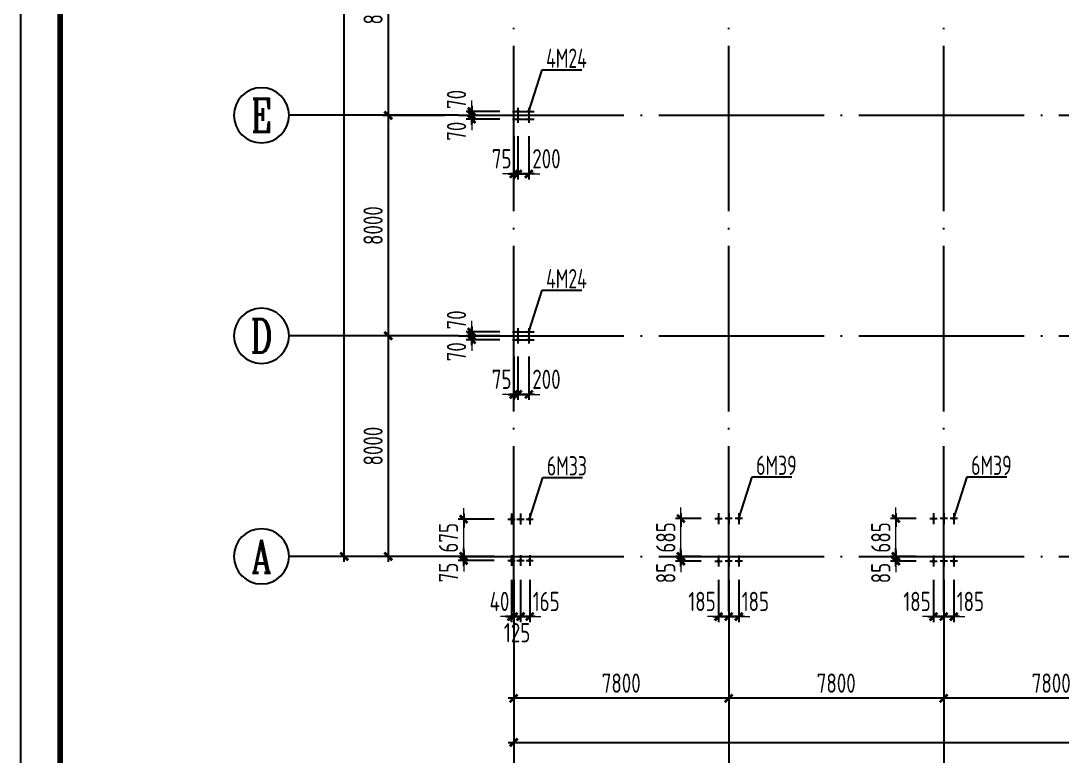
# Model space of a CAD drawing. Extents: x -2746917 to -971774, y -3334247 to -3250358.
# Drawn here: x -2100607 to -2081718, y -3309164 to -3295824 of the extents above; entities that cross this region are included whole.
import ezdxf
from ezdxf.enums import TextEntityAlignment as Align

# ---------------------------------------------------------------- set-up
doc = ezdxf.new("R2010")
doc.units = 0
doc.header["$LTSCALE"] = 1000
doc.header["$MEASUREMENT"] = 0
doc.header["$PDMODE"] = 35
doc.linetypes.add('DOTE', pattern=[2.42, 2, -0.2, 0.02, -0.2])
doc.layers.get('0').update_dxf_attribs({"linetype": 'CONTINUOUS'})
doc.layers.get('Defpoints').update_dxf_attribs({"linetype": 'CONTINUOUS'})
for name, color, linetype in [('AXIS', 253, 'DOTE'), ('COLU', 7, 'CONTINUOUS'), ('DIM', 3, 'CONTINUOUS'), ('NUM', 7, 'CONTINUOUS'), ('PUB_TITLE', 4, 'CONTINUOUS'), ('TEXT', 7, 'CONTINUOUS'), ('THIN', 7, 'CONTINUOUS')]:
    doc.layers.add(name, color=color, linetype=linetype)
doc.layers.add('yichutu', color=7, linetype='CONTINUOUS', true_color=0xffffff, plot=False)
doc.styles.add('TSSD_Axis', font='Complex.shx', dxfattribs={"width": 0.7, "bigfont": 'hztxt.shx'})
doc.styles.add('TSSD_Dimension', font='tssdeng.shx', dxfattribs={"width": 0.75, "bigfont": 'Hztxt.shx'})
doc.styles.add('TSSD_Rein', font='Tssdeng.shx', dxfattribs={"width": 0.75, "bigfont": 'hztxt.shx'})
doc.dimstyles.new('TSSD_100_100', dxfattribs={"dimtxt": 350, "dimasz": 100, "dimexe": 100, "dimexo": 250, "dimgap": 100, "dimtad": 1, "dimdec": 0, "dimzin": 0, "dimdsep": 46, "dimtxsty": 'TSSD_Dimension', "dimblk": '_tsdbk', "dimcen": 0, "dimdle": 100, "dimclrt": 7, "dimadec": 0, "dimazin": 0, "dimtfac": 1, "dimtdec": 0, "dimtix": 1, "dimtmove": 2, "dimatfit": 3, "dimldrblk": '_tsdbk', "dimfxl": 250, "dimtolj": 1, "dimtzin": 0, "dimlwd": 5, "dimarcsym": 0})
doc.dimstyles.new('TSSD_200_100', dxfattribs={"dimtxt": 350, "dimasz": 100, "dimexe": 100, "dimexo": 250, "dimgap": 100, "dimtad": 1, "dimdec": 0, "dimlfac": 2, "dimzin": 0, "dimdsep": 46, "dimtxsty": 'TSSD_Dimension', "dimblk": 'ARCHTICK', "dimcen": 0, "dimdle": 100, "dimclrt": 7, "dimadec": 0, "dimazin": 0, "dimtfac": 1, "dimtdec": 0, "dimtix": 1, "dimtmove": 2, "dimatfit": 3, "dimfxl": 1, "dimtolj": 1, "dimtzin": 0, "dimarcsym": 0})

# ---------------------------------------------------------------- blocks, each defined once
blk = doc.blocks.new('_ArchTick')
at = {"color": 0, "const_width": 0.5}
blk.add_lwpolyline([(-0.71, -0.71), (0.71, 0.71)], dxfattribs=at)
blk = doc.blocks.new('*D1300')
at = {"layer": 'Defpoints', "color": 0, "ltscale": 1.5}
for p in [(-2083867, -3306539), (-2079967, -3306539), (-2083867, -3308114)]:
    blk.add_point(p, dxfattribs=at)
at = {"layer": 'DIM', "color": 0, "lineweight": -2, "ltscale": 1.5}
for p, q in [((-2083867, -3306789), (-2083867, -3308214)), ((-2079967, -3306789), (-2079967, -3308214)), ((-2079867, -3308114), (-2083967, -3308114))]:
    blk.add_line(p, q, dxfattribs=at)
at = {"layer": 'DIM', "color": 0, "lineweight": -2, "ltscale": 1.5, "xscale": 100, "yscale": 100, "zscale": 100, "rotation": 180}
blk.add_blockref('_ArchTick', (-2083867, -3308114), dxfattribs=at)
at = {"layer": 'DIM', "color": 0, "lineweight": -2, "ltscale": 1.5, "xscale": 100, "yscale": 100, "zscale": 100}
blk.add_blockref('_ArchTick', (-2079967, -3308114), dxfattribs=at)
at = {"layer": 'DIM', "color": 7, "ltscale": 1.5, "insert": (-2081917, -3307839), "char_height": 350, "attachment_point": 5, "style": 'TSSD_Dimension'}
blk.add_mtext('\\A1;7800', dxfattribs=at)
blk = doc.blocks.new('*D1301')
at = {"layer": 'Defpoints', "color": 0, "ltscale": 1.5}
for p in [(-2087767, -3306539), (-2083867, -3306539), (-2087767, -3308114)]:
    blk.add_point(p, dxfattribs=at)
at = {"layer": 'DIM', "color": 0, "lineweight": -2, "ltscale": 1.5}
for p, q in [((-2087767, -3306789), (-2087767, -3308214)), ((-2083867, -3306789), (-2083867, -3308214)), ((-2083767, -3308114), (-2087867, -3308114))]:
    blk.add_line(p, q, dxfattribs=at)
at = {"layer": 'DIM', "color": 0, "lineweight": -2, "ltscale": 1.5, "xscale": 100, "yscale": 100, "zscale": 100, "rotation": 180}
blk.add_blockref('_ArchTick', (-2087767, -3308114), dxfattribs=at)
at = {"layer": 'DIM', "color": 0, "lineweight": -2, "ltscale": 1.5, "xscale": 100, "yscale": 100, "zscale": 100}
blk.add_blockref('_ArchTick', (-2083867, -3308114), dxfattribs=at)
at = {"layer": 'DIM', "color": 7, "ltscale": 1.5, "insert": (-2085817, -3307839), "char_height": 350, "attachment_point": 5, "style": 'TSSD_Dimension'}
blk.add_mtext('\\A1;7800', dxfattribs=at)
blk = doc.blocks.new('*D1302')
at = {"layer": 'Defpoints', "color": 0, "ltscale": 1.5}
for p in [(-2091667, -3306539), (-2087767, -3306539), (-2091667, -3308114)]:
    blk.add_point(p, dxfattribs=at)
at = {"layer": 'DIM', "color": 0, "lineweight": -2, "ltscale": 1.5}
for p, q in [((-2091667, -3306789), (-2091667, -3308214)), ((-2087767, -3306789), (-2087767, -3308214)), ((-2087667, -3308114), (-2091767, -3308114))]:
    blk.add_line(p, q, dxfattribs=at)
at = {"layer": 'DIM', "color": 0, "lineweight": -2, "ltscale": 1.5, "xscale": 100, "yscale": 100, "zscale": 100, "rotation": 180}
blk.add_blockref('_ArchTick', (-2091667, -3308114), dxfattribs=at)
at = {"layer": 'DIM', "color": 0, "lineweight": -2, "ltscale": 1.5, "xscale": 100, "yscale": 100, "zscale": 100}
blk.add_blockref('_ArchTick', (-2087767, -3308114), dxfattribs=at)
at = {"layer": 'DIM', "color": 7, "ltscale": 1.5, "insert": (-2089717, -3307839), "char_height": 350, "attachment_point": 5, "style": 'TSSD_Dimension'}
blk.add_mtext('\\A1;7800', dxfattribs=at)
blk = doc.blocks.new('*D1303')
at = {"layer": 'Defpoints', "color": 0, "ltscale": 1.5}
for p in [(-2091667, -3306539), (-2048767, -3306539), (-2048767, -3308914)]:
    blk.add_point(p, dxfattribs=at)
at = {"layer": 'DIM', "color": 0, "lineweight": -2, "ltscale": 1.5}
for p, q in [((-2091667, -3306789), (-2091667, -3309014)), ((-2048767, -3306789), (-2048767, -3309014)), ((-2091767, -3308914), (-2048667, -3308914))]:
    blk.add_line(p, q, dxfattribs=at)
at = {"layer": 'DIM', "color": 0, "lineweight": -2, "ltscale": 1.5, "xscale": 100, "yscale": 100, "zscale": 100, "rotation": 180}
blk.add_blockref('_ArchTick', (-2091667, -3308914), dxfattribs=at)
at = {"layer": 'DIM', "color": 0, "lineweight": -2, "ltscale": 1.5, "xscale": 100, "yscale": 100, "zscale": 100}
blk.add_blockref('_ArchTick', (-2048767, -3308914), dxfattribs=at)
at = {"layer": 'DIM', "color": 7, "ltscale": 1.5, "insert": (-2070217, -3308639), "char_height": 350, "attachment_point": 5, "style": 'TSSD_Dimension'}
blk.add_mtext('\\A1;85800', dxfattribs=at)
blk = doc.blocks.new('*D1319')
at = {"layer": 'Defpoints', "color": 0, "ltscale": 1.5}
for p in [(-2092667, -3293539), (-2093942, -3297539), (-2092667, -3297539)]:
    blk.add_point(p, dxfattribs=at)
at = {"layer": 'DIM', "color": 0, "lineweight": -2, "ltscale": 1.5}
for p, q in [((-2093942, -3293439), (-2093942, -3297639)), ((-2092917, -3293539), (-2094042, -3293539)), ((-2092917, -3297539), (-2094042, -3297539))]:
    blk.add_line(p, q, dxfattribs=at)
at = {"layer": 'DIM', "color": 0, "lineweight": -2, "ltscale": 1.5, "xscale": 100, "yscale": 100, "zscale": 100}
for p, rotation in [((-2093942, -3293539), 90), ((-2093942, -3297539), 270)]:
    blk.add_blockref('_ArchTick', p, dxfattribs=dict(at, rotation=rotation))
at = {"layer": 'DIM', "color": 7, "ltscale": 1.5, "insert": (-2094217, -3295539), "char_height": 350, "attachment_point": 5, "rotation": 90, "style": 'TSSD_Dimension'}
blk.add_mtext('\\A1;8000', dxfattribs=at)
blk = doc.blocks.new('*D1320')
at = {"layer": 'Defpoints', "color": 0, "ltscale": 1.5}
for p in [(-2092667, -3297539), (-2093942, -3301539), (-2092667, -3301539)]:
    blk.add_point(p, dxfattribs=at)
at = {"layer": 'DIM', "color": 0, "lineweight": -2, "ltscale": 1.5}
for p, q in [((-2092917, -3297539), (-2094042, -3297539)), ((-2093942, -3297439), (-2093942, -3301639)), ((-2092917, -3301539), (-2094042, -3301539))]:
    blk.add_line(p, q, dxfattribs=at)
at = {"layer": 'DIM', "color": 0, "lineweight": -2, "ltscale": 1.5, "xscale": 100, "yscale": 100, "zscale": 100}
for p, rotation in [((-2093942, -3297539), 90), ((-2093942, -3301539), 270)]:
    blk.add_blockref('_ArchTick', p, dxfattribs=dict(at, rotation=rotation))
at = {"layer": 'DIM', "color": 7, "ltscale": 1.5, "insert": (-2094217, -3299539), "char_height": 350, "attachment_point": 5, "rotation": 90, "style": 'TSSD_Dimension'}
blk.add_mtext('\\A1;8000', dxfattribs=at)
blk = doc.blocks.new('*D1321')
at = {"layer": 'Defpoints', "color": 0, "ltscale": 1.5}
for p in [(-2092667, -3301539), (-2093942, -3305539), (-2092667, -3305539)]:
    blk.add_point(p, dxfattribs=at)
at = {"layer": 'DIM', "color": 0, "lineweight": -2, "ltscale": 1.5}
for p, q in [((-2092917, -3301539), (-2094042, -3301539)), ((-2093942, -3301439), (-2093942, -3305639)), ((-2092917, -3305539), (-2094042, -3305539))]:
    blk.add_line(p, q, dxfattribs=at)
at = {"layer": 'DIM', "color": 0, "lineweight": -2, "ltscale": 1.5, "xscale": 100, "yscale": 100, "zscale": 100}
for p, rotation in [((-2093942, -3301539), 90), ((-2093942, -3305539), 270)]:
    blk.add_blockref('_ArchTick', p, dxfattribs=dict(at, rotation=rotation))
at = {"layer": 'DIM', "color": 7, "ltscale": 1.5, "insert": (-2094217, -3303539), "char_height": 350, "attachment_point": 5, "rotation": 90, "style": 'TSSD_Dimension'}
blk.add_mtext('\\A1;8000', dxfattribs=at)
blk = doc.blocks.new('*D1322')
at = {"layer": 'Defpoints', "color": 0, "ltscale": 1.5}
for p in [(-2094742, -3281539), (-2092667, -3281539), (-2092667, -3305539)]:
    blk.add_point(p, dxfattribs=at)
at = {"layer": 'DIM', "color": 0, "lineweight": -2, "ltscale": 1.5}
for p, q in [((-2092917, -3281539), (-2094842, -3281539)), ((-2094742, -3305639), (-2094742, -3281439)), ((-2092917, -3305539), (-2094842, -3305539))]:
    blk.add_line(p, q, dxfattribs=at)
at = {"layer": 'DIM', "color": 0, "lineweight": -2, "ltscale": 1.5, "xscale": 100, "yscale": 100, "zscale": 100}
for p, rotation in [((-2094742, -3281539), 90), ((-2094742, -3305539), 270)]:
    blk.add_blockref('_ArchTick', p, dxfattribs=dict(at, rotation=rotation))
at = {"layer": 'DIM', "color": 7, "ltscale": 1.5, "insert": (-2095017, -3293539), "char_height": 350, "attachment_point": 5, "rotation": 90, "style": 'TSSD_Dimension'}
blk.add_mtext('\\A1;48000', dxfattribs=at)
blk = doc.blocks.new('A$C21E01B0F')
at = {"layer": 'THIN'}
for p, q in [((18, 241), (18, -299)), ((-162, -29), (198, -29))]:
    blk.add_line(p, q, dxfattribs=at)
blk.add_solid([(18, 151), (108, -29), (-72, -29), (18, -209)], dxfattribs=at)
blk = doc.blocks.new('_tsdbk')
blk.add_line((-1, 0), (1.5, 0))
at = {"const_width": 0.5}
blk.add_lwpolyline([(-0.7, -0.7), (0.7, 0.7)], dxfattribs=at)
blk = doc.blocks.new('*D1422')
at = {"layer": 'Defpoints', "color": 0, "ltscale": 1.5}
for p in [(-2091707, -3305713), (-2091667, -3305713), (-2091667, -3306632)]:
    blk.add_point(p, dxfattribs=at)
at = {"layer": 'DIM', "color": 0, "lineweight": -2, "ltscale": 1.5}
for p, q in [((-2091707, -3305963), (-2091707, -3306732)), ((-2091667, -3305963), (-2091667, -3306732))]:
    blk.add_line(p, q, dxfattribs=at)
at = {"layer": 'DIM', "color": 0, "lineweight": 5, "ltscale": 1.5}
for p, q in [((-2091807, -3306632), (-2091907, -3306632)), ((-2091707, -3306632), (-2091667, -3306632)), ((-2091567, -3306632), (-2091467, -3306632))]:
    blk.add_line(p, q, dxfattribs=at)
at = {"layer": 'DIM', "color": 0, "lineweight": 5, "ltscale": 1.5, "xscale": 100, "yscale": 100, "zscale": 100, "rotation": 180}
blk.add_blockref('_tsdbk', (-2091667, -3306632), dxfattribs=at)
at = {"layer": 'DIM', "color": 0, "lineweight": 5, "ltscale": 1.5, "xscale": 100, "yscale": 100, "zscale": 100}
blk.add_blockref('_tsdbk', (-2091707, -3306632), dxfattribs=at)
at = {"layer": 'DIM', "color": 7, "ltscale": 1.5, "insert": (-2091925, -3306357), "char_height": 350, "attachment_point": 5, "style": 'TSSD_Dimension'}
blk.add_mtext('\\A1;40', dxfattribs=at)
blk = doc.blocks.new('*D1423')
at = {"layer": 'Defpoints', "color": 0, "ltscale": 1.5}
for p in [(-2091667, -3305713), (-2091542, -3305713), (-2091542, -3306632)]:
    blk.add_point(p, dxfattribs=at)
at = {"layer": 'DIM', "color": 0, "lineweight": -2, "ltscale": 1.5}
for p, q in [((-2091667, -3305963), (-2091667, -3306732)), ((-2091542, -3305963), (-2091542, -3306732))]:
    blk.add_line(p, q, dxfattribs=at)
at = {"layer": 'DIM', "color": 0, "lineweight": 5, "ltscale": 1.5}
for p, q in [((-2091767, -3306632), (-2091867, -3306632)), ((-2091667, -3306632), (-2091542, -3306632)), ((-2091442, -3306632), (-2091342, -3306632))]:
    blk.add_line(p, q, dxfattribs=at)
at = {"layer": 'DIM', "color": 0, "lineweight": 5, "ltscale": 1.5, "xscale": 100, "yscale": 100, "zscale": 100}
blk.add_blockref('_tsdbk', (-2091667, -3306632), dxfattribs=at)
at = {"layer": 'DIM', "color": 0, "lineweight": 5, "ltscale": 1.5, "xscale": 100, "yscale": 100, "zscale": 100, "rotation": 180}
blk.add_blockref('_tsdbk', (-2091542, -3306632), dxfattribs=at)
at = {"layer": 'DIM', "color": 7, "ltscale": 1.5, "insert": (-2091605, -3306924), "char_height": 350, "attachment_point": 5, "style": 'TSSD_Dimension'}
blk.add_mtext('\\A1;125', dxfattribs=at)
blk = doc.blocks.new('*D1424')
at = {"layer": 'Defpoints', "color": 0, "ltscale": 1.5}
for p in [(-2091542, -3305713), (-2091377, -3305713), (-2091377, -3306632)]:
    blk.add_point(p, dxfattribs=at)
at = {"layer": 'DIM', "color": 0, "lineweight": -2, "ltscale": 1.5}
for p, q in [((-2091542, -3305963), (-2091542, -3306732)), ((-2091377, -3305963), (-2091377, -3306732))]:
    blk.add_line(p, q, dxfattribs=at)
at = {"layer": 'DIM', "color": 0, "lineweight": 5, "ltscale": 1.5}
for p, q in [((-2091642, -3306632), (-2091742, -3306632)), ((-2091542, -3306632), (-2091377, -3306632)), ((-2091277, -3306632), (-2091177, -3306632))]:
    blk.add_line(p, q, dxfattribs=at)
at = {"layer": 'DIM', "color": 0, "lineweight": 5, "ltscale": 1.5, "xscale": 100, "yscale": 100, "zscale": 100}
blk.add_blockref('_tsdbk', (-2091542, -3306632), dxfattribs=at)
at = {"layer": 'DIM', "color": 0, "lineweight": 5, "ltscale": 1.5, "xscale": 100, "yscale": 100, "zscale": 100, "rotation": 180}
blk.add_blockref('_tsdbk', (-2091377, -3306632), dxfattribs=at)
at = {"layer": 'DIM', "color": 7, "ltscale": 1.5, "insert": (-2091078, -3306357), "char_height": 350, "attachment_point": 5, "style": 'TSSD_Dimension'}
blk.add_mtext('\\A1;165', dxfattribs=at)
blk = doc.blocks.new('*D1425')
at = {"layer": 'Defpoints', "color": 0, "ltscale": 1.5}
for p in [(-2087952, -3305713), (-2087767, -3305713), (-2087767, -3306632)]:
    blk.add_point(p, dxfattribs=at)
at = {"layer": 'DIM', "color": 0, "lineweight": -2, "ltscale": 1.5}
for p, q in [((-2087952, -3305963), (-2087952, -3306732)), ((-2087767, -3305963), (-2087767, -3306732))]:
    blk.add_line(p, q, dxfattribs=at)
at = {"layer": 'DIM', "color": 0, "lineweight": 5, "ltscale": 1.5}
for p, q in [((-2088052, -3306632), (-2088152, -3306632)), ((-2087952, -3306632), (-2087767, -3306632)), ((-2087667, -3306632), (-2087567, -3306632))]:
    blk.add_line(p, q, dxfattribs=at)
at = {"layer": 'DIM', "color": 0, "lineweight": 5, "ltscale": 1.5, "xscale": 100, "yscale": 100, "zscale": 100}
blk.add_blockref('_tsdbk', (-2087952, -3306632), dxfattribs=at)
at = {"layer": 'DIM', "color": 0, "lineweight": 5, "ltscale": 1.5, "xscale": 100, "yscale": 100, "zscale": 100, "rotation": 180}
blk.add_blockref('_tsdbk', (-2087767, -3306632), dxfattribs=at)
at = {"layer": 'DIM', "color": 7, "ltscale": 1.5, "insert": (-2088251, -3306357), "char_height": 350, "attachment_point": 5, "style": 'TSSD_Dimension'}
blk.add_mtext('\\A1;185', dxfattribs=at)
blk = doc.blocks.new('*D1426')
at = {"layer": 'Defpoints', "color": 0, "ltscale": 1.5}
for p in [(-2087767, -3305713), (-2087582, -3305713), (-2087582, -3306632)]:
    blk.add_point(p, dxfattribs=at)
at = {"layer": 'DIM', "color": 0, "lineweight": -2, "ltscale": 1.5}
for p, q in [((-2087767, -3305963), (-2087767, -3306732)), ((-2087582, -3305963), (-2087582, -3306732))]:
    blk.add_line(p, q, dxfattribs=at)
at = {"layer": 'DIM', "color": 0, "lineweight": 5, "ltscale": 1.5}
for p, q in [((-2087867, -3306632), (-2087967, -3306632)), ((-2087767, -3306632), (-2087582, -3306632)), ((-2087482, -3306632), (-2087382, -3306632))]:
    blk.add_line(p, q, dxfattribs=at)
at = {"layer": 'DIM', "color": 0, "lineweight": 5, "ltscale": 1.5, "xscale": 100, "yscale": 100, "zscale": 100}
blk.add_blockref('_tsdbk', (-2087767, -3306632), dxfattribs=at)
at = {"layer": 'DIM', "color": 0, "lineweight": 5, "ltscale": 1.5, "xscale": 100, "yscale": 100, "zscale": 100, "rotation": 180}
blk.add_blockref('_tsdbk', (-2087582, -3306632), dxfattribs=at)
at = {"layer": 'DIM', "color": 7, "ltscale": 1.5, "insert": (-2087283, -3306357), "char_height": 350, "attachment_point": 5, "style": 'TSSD_Dimension'}
blk.add_mtext('\\A1;185', dxfattribs=at)
blk = doc.blocks.new('*D1427')
at = {"layer": 'Defpoints', "color": 0, "ltscale": 1.5}
for p in [(-2092574, -3305539), (-2091773, -3305539), (-2091773, -3305614)]:
    blk.add_point(p, dxfattribs=at)
at = {"layer": 'DIM', "color": 0, "lineweight": 5, "ltscale": 1.5}
for p, q in [((-2092574, -3305439), (-2092574, -3305339)), ((-2092574, -3305614), (-2092574, -3305539)), ((-2092574, -3305714), (-2092574, -3305814))]:
    blk.add_line(p, q, dxfattribs=at)
at = {"layer": 'DIM', "color": 0, "lineweight": -2, "ltscale": 1.5}
for p, q in [((-2092023, -3305539), (-2092674, -3305539)), ((-2092023, -3305614), (-2092674, -3305614))]:
    blk.add_line(p, q, dxfattribs=at)
at = {"layer": 'DIM', "color": 0, "lineweight": 5, "ltscale": 1.5, "xscale": 100, "yscale": 100, "zscale": 100}
for p, rotation in [((-2092574, -3305539), 270), ((-2092574, -3305614), 90)]:
    blk.add_blockref('_tsdbk', p, dxfattribs=dict(at, rotation=rotation))
at = {"layer": 'DIM', "color": 7, "ltscale": 1.5, "insert": (-2092849, -3305832), "char_height": 350, "attachment_point": 5, "rotation": 90, "style": 'TSSD_Dimension'}
blk.add_mtext('\\A1;75', dxfattribs=at)
blk = doc.blocks.new('*D1428')
at = {"layer": 'Defpoints', "color": 0, "ltscale": 1.5}
for p in [(-2092574, -3304864), (-2091773, -3304864), (-2091773, -3305539)]:
    blk.add_point(p, dxfattribs=at)
at = {"layer": 'DIM', "color": 0, "lineweight": 5, "ltscale": 1.5}
for p, q in [((-2092574, -3304764), (-2092574, -3304664)), ((-2092574, -3305539), (-2092574, -3304864)), ((-2092574, -3305639), (-2092574, -3305739))]:
    blk.add_line(p, q, dxfattribs=at)
at = {"layer": 'DIM', "color": 0, "lineweight": -2, "ltscale": 1.5}
for p, q in [((-2092023, -3304864), (-2092674, -3304864)), ((-2092023, -3305539), (-2092674, -3305539))]:
    blk.add_line(p, q, dxfattribs=at)
at = {"layer": 'DIM', "color": 0, "lineweight": 5, "ltscale": 1.5, "xscale": 100, "yscale": 100, "zscale": 100}
for p, rotation in [((-2092574, -3304864), 270), ((-2092574, -3305539), 90)]:
    blk.add_blockref('_tsdbk', p, dxfattribs=dict(at, rotation=rotation))
at = {"layer": 'DIM', "color": 7, "ltscale": 1.5, "insert": (-2092849, -3305201), "char_height": 350, "attachment_point": 5, "rotation": 90, "style": 'TSSD_Dimension'}
blk.add_mtext('\\A1;675', dxfattribs=at)
blk = doc.blocks.new('*D1429')
at = {"layer": 'Defpoints', "color": 0, "ltscale": 1.5}
for p in [(-2088633, -3305539), (-2088018, -3305539), (-2088018, -3305624)]:
    blk.add_point(p, dxfattribs=at)
at = {"layer": 'DIM', "color": 0, "lineweight": 5, "ltscale": 1.5}
for p, q in [((-2088633, -3305439), (-2088633, -3305339)), ((-2088633, -3305624), (-2088633, -3305539)), ((-2088633, -3305724), (-2088633, -3305824))]:
    blk.add_line(p, q, dxfattribs=at)
at = {"layer": 'DIM', "color": 0, "lineweight": -2, "ltscale": 1.5}
for p, q in [((-2088268, -3305539), (-2088733, -3305539)), ((-2088268, -3305624), (-2088733, -3305624))]:
    blk.add_line(p, q, dxfattribs=at)
at = {"layer": 'DIM', "color": 0, "lineweight": 5, "ltscale": 1.5, "xscale": 100, "yscale": 100, "zscale": 100}
for p, rotation in [((-2088633, -3305539), 270), ((-2088633, -3305624), 90)]:
    blk.add_blockref('_tsdbk', p, dxfattribs=dict(at, rotation=rotation))
at = {"layer": 'DIM', "color": 7, "ltscale": 1.5, "insert": (-2088908, -3305842), "char_height": 350, "attachment_point": 5, "rotation": 90, "style": 'TSSD_Dimension'}
blk.add_mtext('\\A1;85', dxfattribs=at)
blk = doc.blocks.new('*D1430')
at = {"layer": 'Defpoints', "color": 0, "ltscale": 1.5}
for p in [(-2088633, -3304854), (-2088018, -3304854), (-2088018, -3305539)]:
    blk.add_point(p, dxfattribs=at)
at = {"layer": 'DIM', "color": 0, "lineweight": 5, "ltscale": 1.5}
for p, q in [((-2088633, -3304754), (-2088633, -3304654)), ((-2088633, -3305539), (-2088633, -3304854)), ((-2088633, -3305639), (-2088633, -3305739))]:
    blk.add_line(p, q, dxfattribs=at)
at = {"layer": 'DIM', "color": 0, "lineweight": -2, "ltscale": 1.5}
for p, q in [((-2088268, -3304854), (-2088733, -3304854)), ((-2088268, -3305539), (-2088733, -3305539))]:
    blk.add_line(p, q, dxfattribs=at)
at = {"layer": 'DIM', "color": 0, "lineweight": 5, "ltscale": 1.5, "xscale": 100, "yscale": 100, "zscale": 100}
for p, rotation in [((-2088633, -3304854), 270), ((-2088633, -3305539), 90)]:
    blk.add_blockref('_tsdbk', p, dxfattribs=dict(at, rotation=rotation))
at = {"layer": 'DIM', "color": 7, "ltscale": 1.5, "insert": (-2088908, -3305196), "char_height": 350, "attachment_point": 5, "rotation": 90, "style": 'TSSD_Dimension'}
blk.add_mtext('\\A1;685', dxfattribs=at)
blk = doc.blocks.new('*D1435')
at = {"layer": 'Defpoints', "color": 0, "ltscale": 1.5}
for p in [(-2091667, -3297664), (-2091592, -3297664), (-2091592, -3298602)]:
    blk.add_point(p, dxfattribs=at)
at = {"layer": 'DIM', "color": 0, "lineweight": -2, "ltscale": 1.5}
for p, q in [((-2091667, -3297914), (-2091667, -3298702)), ((-2091592, -3297914), (-2091592, -3298702))]:
    blk.add_line(p, q, dxfattribs=at)
at = {"layer": 'DIM', "color": 0, "lineweight": 5, "ltscale": 1.5}
for p, q in [((-2091767, -3298602), (-2091867, -3298602)), ((-2091667, -3298602), (-2091592, -3298602)), ((-2091492, -3298602), (-2091392, -3298602))]:
    blk.add_line(p, q, dxfattribs=at)
at = {"layer": 'DIM', "color": 0, "lineweight": 5, "ltscale": 1.5, "xscale": 100, "yscale": 100, "zscale": 100}
blk.add_blockref('_tsdbk', (-2091667, -3298602), dxfattribs=at)
at = {"layer": 'DIM', "color": 0, "lineweight": 5, "ltscale": 1.5, "xscale": 100, "yscale": 100, "zscale": 100, "rotation": 180}
blk.add_blockref('_tsdbk', (-2091592, -3298602), dxfattribs=at)
at = {"layer": 'DIM', "color": 7, "ltscale": 1.5, "insert": (-2091885, -3298327), "char_height": 350, "attachment_point": 5, "style": 'TSSD_Dimension'}
blk.add_mtext('\\A1;75', dxfattribs=at)
blk = doc.blocks.new('*D1436')
at = {"layer": 'Defpoints', "color": 0, "ltscale": 1.5}
for p in [(-2091592, -3297664), (-2091392, -3297664), (-2091392, -3298602)]:
    blk.add_point(p, dxfattribs=at)
at = {"layer": 'DIM', "color": 0, "lineweight": -2, "ltscale": 1.5}
for p, q in [((-2091592, -3297914), (-2091592, -3298702)), ((-2091392, -3297914), (-2091392, -3298702))]:
    blk.add_line(p, q, dxfattribs=at)
at = {"layer": 'DIM', "color": 0, "lineweight": 5, "ltscale": 1.5}
for p, q in [((-2091692, -3298602), (-2091792, -3298602)), ((-2091592, -3298602), (-2091392, -3298602)), ((-2091292, -3298602), (-2091192, -3298602))]:
    blk.add_line(p, q, dxfattribs=at)
at = {"layer": 'DIM', "color": 0, "lineweight": 5, "ltscale": 1.5, "xscale": 100, "yscale": 100, "zscale": 100}
blk.add_blockref('_tsdbk', (-2091592, -3298602), dxfattribs=at)
at = {"layer": 'DIM', "color": 0, "lineweight": 5, "ltscale": 1.5, "xscale": 100, "yscale": 100, "zscale": 100, "rotation": 180}
blk.add_blockref('_tsdbk', (-2091392, -3298602), dxfattribs=at)
at = {"layer": 'DIM', "color": 7, "ltscale": 1.5, "insert": (-2091073, -3298327), "char_height": 350, "attachment_point": 5, "style": 'TSSD_Dimension'}
blk.add_mtext('\\A1;200', dxfattribs=at)
blk = doc.blocks.new('*D1437')
at = {"layer": 'Defpoints', "color": 0, "ltscale": 1.5}
for p in [(-2092429, -3297609), (-2091667, -3297539), (-2091667, -3297609)]:
    blk.add_point(p, dxfattribs=at)
at = {"layer": 'DIM', "color": 0, "lineweight": 5, "ltscale": 1.5}
for p, q in [((-2092429, -3297439), (-2092429, -3297339)), ((-2092429, -3297539), (-2092429, -3297609)), ((-2092429, -3297709), (-2092429, -3297809))]:
    blk.add_line(p, q, dxfattribs=at)
at = {"layer": 'DIM', "color": 0, "lineweight": -2, "ltscale": 1.5}
for p, q in [((-2091917, -3297539), (-2092529, -3297539)), ((-2091917, -3297609), (-2092529, -3297609))]:
    blk.add_line(p, q, dxfattribs=at)
at = {"layer": 'DIM', "color": 0, "lineweight": 5, "ltscale": 1.5, "xscale": 100, "yscale": 100, "zscale": 100}
for p, rotation in [((-2092429, -3297539), 270), ((-2092429, -3297609), 90)]:
    blk.add_blockref('_tsdbk', p, dxfattribs=dict(at, rotation=rotation))
at = {"layer": 'DIM', "color": 7, "ltscale": 1.5, "insert": (-2092704, -3297827), "char_height": 350, "attachment_point": 5, "rotation": 90, "style": 'TSSD_Dimension'}
blk.add_mtext('\\A1;70', dxfattribs=at)
blk = doc.blocks.new('*D1438')
at = {"layer": 'Defpoints', "color": 0, "ltscale": 1.5}
for p in [(-2092429, -3297469), (-2091667, -3297469), (-2091667, -3297539)]:
    blk.add_point(p, dxfattribs=at)
at = {"layer": 'DIM', "color": 0, "lineweight": 5, "ltscale": 1.5}
for p, q in [((-2092429, -3297369), (-2092429, -3297269)), ((-2092429, -3297539), (-2092429, -3297469)), ((-2092429, -3297639), (-2092429, -3297739))]:
    blk.add_line(p, q, dxfattribs=at)
at = {"layer": 'DIM', "color": 0, "lineweight": -2, "ltscale": 1.5}
for p, q in [((-2091917, -3297469), (-2092529, -3297469)), ((-2091917, -3297539), (-2092529, -3297539))]:
    blk.add_line(p, q, dxfattribs=at)
at = {"layer": 'DIM', "color": 0, "lineweight": 5, "ltscale": 1.5, "xscale": 100, "yscale": 100, "zscale": 100}
for p, rotation in [((-2092429, -3297469), 270), ((-2092429, -3297539), 90)]:
    blk.add_blockref('_tsdbk', p, dxfattribs=dict(at, rotation=rotation))
at = {"layer": 'DIM', "color": 7, "ltscale": 1.5, "insert": (-2092704, -3297250), "char_height": 350, "attachment_point": 5, "rotation": 90, "style": 'TSSD_Dimension'}
blk.add_mtext('\\A1;70', dxfattribs=at)
blk = doc.blocks.new('*D1439')
at = {"layer": 'Defpoints', "color": 0, "ltscale": 1.5}
for p in [(-2091667, -3301664), (-2091592, -3301664), (-2091592, -3302602)]:
    blk.add_point(p, dxfattribs=at)
at = {"layer": 'DIM', "color": 0, "lineweight": -2, "ltscale": 1.5}
for p, q in [((-2091667, -3301914), (-2091667, -3302702)), ((-2091592, -3301914), (-2091592, -3302702))]:
    blk.add_line(p, q, dxfattribs=at)
at = {"layer": 'DIM', "color": 0, "lineweight": 5, "ltscale": 1.5}
for p, q in [((-2091767, -3302602), (-2091867, -3302602)), ((-2091667, -3302602), (-2091592, -3302602)), ((-2091492, -3302602), (-2091392, -3302602))]:
    blk.add_line(p, q, dxfattribs=at)
at = {"layer": 'DIM', "color": 0, "lineweight": 5, "ltscale": 1.5, "xscale": 100, "yscale": 100, "zscale": 100}
blk.add_blockref('_tsdbk', (-2091667, -3302602), dxfattribs=at)
at = {"layer": 'DIM', "color": 0, "lineweight": 5, "ltscale": 1.5, "xscale": 100, "yscale": 100, "zscale": 100, "rotation": 180}
blk.add_blockref('_tsdbk', (-2091592, -3302602), dxfattribs=at)
at = {"layer": 'DIM', "color": 7, "ltscale": 1.5, "insert": (-2091885, -3302327), "char_height": 350, "attachment_point": 5, "style": 'TSSD_Dimension'}
blk.add_mtext('\\A1;75', dxfattribs=at)
blk = doc.blocks.new('*D1440')
at = {"layer": 'Defpoints', "color": 0, "ltscale": 1.5}
for p in [(-2091592, -3301664), (-2091392, -3301664), (-2091392, -3302602)]:
    blk.add_point(p, dxfattribs=at)
at = {"layer": 'DIM', "color": 0, "lineweight": -2, "ltscale": 1.5}
for p, q in [((-2091592, -3301914), (-2091592, -3302702)), ((-2091392, -3301914), (-2091392, -3302702))]:
    blk.add_line(p, q, dxfattribs=at)
at = {"layer": 'DIM', "color": 0, "lineweight": 5, "ltscale": 1.5}
for p, q in [((-2091692, -3302602), (-2091792, -3302602)), ((-2091592, -3302602), (-2091392, -3302602)), ((-2091292, -3302602), (-2091192, -3302602))]:
    blk.add_line(p, q, dxfattribs=at)
at = {"layer": 'DIM', "color": 0, "lineweight": 5, "ltscale": 1.5, "xscale": 100, "yscale": 100, "zscale": 100}
blk.add_blockref('_tsdbk', (-2091592, -3302602), dxfattribs=at)
at = {"layer": 'DIM', "color": 0, "lineweight": 5, "ltscale": 1.5, "xscale": 100, "yscale": 100, "zscale": 100, "rotation": 180}
blk.add_blockref('_tsdbk', (-2091392, -3302602), dxfattribs=at)
at = {"layer": 'DIM', "color": 7, "ltscale": 1.5, "insert": (-2091073, -3302327), "char_height": 350, "attachment_point": 5, "style": 'TSSD_Dimension'}
blk.add_mtext('\\A1;200', dxfattribs=at)
blk = doc.blocks.new('*D1441')
at = {"layer": 'Defpoints', "color": 0, "ltscale": 1.5}
for p in [(-2091667, -3301539), (-2092429, -3301609), (-2091667, -3301609)]:
    blk.add_point(p, dxfattribs=at)
at = {"layer": 'DIM', "color": 0, "lineweight": 5, "ltscale": 1.5}
for p, q in [((-2092429, -3301439), (-2092429, -3301339)), ((-2092429, -3301539), (-2092429, -3301609)), ((-2092429, -3301709), (-2092429, -3301809))]:
    blk.add_line(p, q, dxfattribs=at)
at = {"layer": 'DIM', "color": 0, "lineweight": -2, "ltscale": 1.5}
for p, q in [((-2091917, -3301539), (-2092529, -3301539)), ((-2091917, -3301609), (-2092529, -3301609))]:
    blk.add_line(p, q, dxfattribs=at)
at = {"layer": 'DIM', "color": 0, "lineweight": 5, "ltscale": 1.5, "xscale": 100, "yscale": 100, "zscale": 100}
for p, rotation in [((-2092429, -3301539), 270), ((-2092429, -3301609), 90)]:
    blk.add_blockref('_tsdbk', p, dxfattribs=dict(at, rotation=rotation))
at = {"layer": 'DIM', "color": 7, "ltscale": 1.5, "insert": (-2092704, -3301827), "char_height": 350, "attachment_point": 5, "rotation": 90, "style": 'TSSD_Dimension'}
blk.add_mtext('\\A1;70', dxfattribs=at)
blk = doc.blocks.new('*D1442')
at = {"layer": 'Defpoints', "color": 0, "ltscale": 1.5}
for p in [(-2092429, -3301469), (-2091667, -3301469), (-2091667, -3301539)]:
    blk.add_point(p, dxfattribs=at)
at = {"layer": 'DIM', "color": 0, "lineweight": 5, "ltscale": 1.5}
for p, q in [((-2092429, -3301369), (-2092429, -3301269)), ((-2092429, -3301539), (-2092429, -3301469)), ((-2092429, -3301639), (-2092429, -3301739))]:
    blk.add_line(p, q, dxfattribs=at)
at = {"layer": 'DIM', "color": 0, "lineweight": -2, "ltscale": 1.5}
for p, q in [((-2091917, -3301469), (-2092529, -3301469)), ((-2091917, -3301539), (-2092529, -3301539))]:
    blk.add_line(p, q, dxfattribs=at)
at = {"layer": 'DIM', "color": 0, "lineweight": 5, "ltscale": 1.5, "xscale": 100, "yscale": 100, "zscale": 100}
for p, rotation in [((-2092429, -3301469), 270), ((-2092429, -3301539), 90)]:
    blk.add_blockref('_tsdbk', p, dxfattribs=dict(at, rotation=rotation))
at = {"layer": 'DIM', "color": 7, "ltscale": 1.5, "insert": (-2092704, -3301250), "char_height": 350, "attachment_point": 5, "rotation": 90, "style": 'TSSD_Dimension'}
blk.add_mtext('\\A1;70', dxfattribs=at)
blk = doc.blocks.new('*D1463')
at = {"layer": 'Defpoints', "color": 0, "ltscale": 1.5}
for p in [(-2084052, -3305713), (-2083867, -3305713), (-2083867, -3306632)]:
    blk.add_point(p, dxfattribs=at)
at = {"layer": 'DIM', "color": 0, "lineweight": -2, "ltscale": 1.5}
for p, q in [((-2084052, -3305963), (-2084052, -3306732)), ((-2083867, -3305963), (-2083867, -3306732))]:
    blk.add_line(p, q, dxfattribs=at)
at = {"layer": 'DIM', "color": 0, "lineweight": 5, "ltscale": 1.5}
for p, q in [((-2084152, -3306632), (-2084252, -3306632)), ((-2084052, -3306632), (-2083867, -3306632)), ((-2083767, -3306632), (-2083667, -3306632))]:
    blk.add_line(p, q, dxfattribs=at)
at = {"layer": 'DIM', "color": 0, "lineweight": 5, "ltscale": 1.5, "xscale": 100, "yscale": 100, "zscale": 100}
blk.add_blockref('_tsdbk', (-2084052, -3306632), dxfattribs=at)
at = {"layer": 'DIM', "color": 0, "lineweight": 5, "ltscale": 1.5, "xscale": 100, "yscale": 100, "zscale": 100, "rotation": 180}
blk.add_blockref('_tsdbk', (-2083867, -3306632), dxfattribs=at)
at = {"layer": 'DIM', "color": 7, "ltscale": 1.5, "insert": (-2084351, -3306357), "char_height": 350, "attachment_point": 5, "style": 'TSSD_Dimension'}
blk.add_mtext('\\A1;185', dxfattribs=at)
blk = doc.blocks.new('*D1464')
at = {"layer": 'Defpoints', "color": 0, "ltscale": 1.5}
for p in [(-2083867, -3305713), (-2083682, -3305713), (-2083682, -3306632)]:
    blk.add_point(p, dxfattribs=at)
at = {"layer": 'DIM', "color": 0, "lineweight": -2, "ltscale": 1.5}
for p, q in [((-2083867, -3305963), (-2083867, -3306732)), ((-2083682, -3305963), (-2083682, -3306732))]:
    blk.add_line(p, q, dxfattribs=at)
at = {"layer": 'DIM', "color": 0, "lineweight": 5, "ltscale": 1.5}
for p, q in [((-2083967, -3306632), (-2084067, -3306632)), ((-2083867, -3306632), (-2083682, -3306632)), ((-2083582, -3306632), (-2083482, -3306632))]:
    blk.add_line(p, q, dxfattribs=at)
at = {"layer": 'DIM', "color": 0, "lineweight": 5, "ltscale": 1.5, "xscale": 100, "yscale": 100, "zscale": 100}
blk.add_blockref('_tsdbk', (-2083867, -3306632), dxfattribs=at)
at = {"layer": 'DIM', "color": 0, "lineweight": 5, "ltscale": 1.5, "xscale": 100, "yscale": 100, "zscale": 100, "rotation": 180}
blk.add_blockref('_tsdbk', (-2083682, -3306632), dxfattribs=at)
at = {"layer": 'DIM', "color": 7, "ltscale": 1.5, "insert": (-2083383, -3306357), "char_height": 350, "attachment_point": 5, "style": 'TSSD_Dimension'}
blk.add_mtext('\\A1;185', dxfattribs=at)
blk = doc.blocks.new('*D1465')
at = {"layer": 'Defpoints', "color": 0, "ltscale": 1.5}
for p in [(-2084733, -3305539), (-2084118, -3305539), (-2084118, -3305624)]:
    blk.add_point(p, dxfattribs=at)
at = {"layer": 'DIM', "color": 0, "lineweight": 5, "ltscale": 1.5}
for p, q in [((-2084733, -3305439), (-2084733, -3305339)), ((-2084733, -3305624), (-2084733, -3305539)), ((-2084733, -3305724), (-2084733, -3305824))]:
    blk.add_line(p, q, dxfattribs=at)
at = {"layer": 'DIM', "color": 0, "lineweight": -2, "ltscale": 1.5}
for p, q in [((-2084368, -3305539), (-2084833, -3305539)), ((-2084368, -3305624), (-2084833, -3305624))]:
    blk.add_line(p, q, dxfattribs=at)
at = {"layer": 'DIM', "color": 0, "lineweight": 5, "ltscale": 1.5, "xscale": 100, "yscale": 100, "zscale": 100}
for p, rotation in [((-2084733, -3305539), 270), ((-2084733, -3305624), 90)]:
    blk.add_blockref('_tsdbk', p, dxfattribs=dict(at, rotation=rotation))
at = {"layer": 'DIM', "color": 7, "ltscale": 1.5, "insert": (-2085008, -3305842), "char_height": 350, "attachment_point": 5, "rotation": 90, "style": 'TSSD_Dimension'}
blk.add_mtext('\\A1;85', dxfattribs=at)
blk = doc.blocks.new('*D1466')
at = {"layer": 'Defpoints', "color": 0, "ltscale": 1.5}
for p in [(-2084733, -3304854), (-2084118, -3304854), (-2084118, -3305539)]:
    blk.add_point(p, dxfattribs=at)
at = {"layer": 'DIM', "color": 0, "lineweight": 5, "ltscale": 1.5}
for p, q in [((-2084733, -3304754), (-2084733, -3304654)), ((-2084733, -3305539), (-2084733, -3304854)), ((-2084733, -3305639), (-2084733, -3305739))]:
    blk.add_line(p, q, dxfattribs=at)
at = {"layer": 'DIM', "color": 0, "lineweight": -2, "ltscale": 1.5}
for p, q in [((-2084368, -3304854), (-2084833, -3304854)), ((-2084368, -3305539), (-2084833, -3305539))]:
    blk.add_line(p, q, dxfattribs=at)
at = {"layer": 'DIM', "color": 0, "lineweight": 5, "ltscale": 1.5, "xscale": 100, "yscale": 100, "zscale": 100}
for p, rotation in [((-2084733, -3304854), 270), ((-2084733, -3305539), 90)]:
    blk.add_blockref('_tsdbk', p, dxfattribs=dict(at, rotation=rotation))
at = {"layer": 'DIM', "color": 7, "ltscale": 1.5, "insert": (-2085008, -3305196), "char_height": 350, "attachment_point": 5, "rotation": 90, "style": 'TSSD_Dimension'}
blk.add_mtext('\\A1;685', dxfattribs=at)
blk = doc.blocks.new('ts_axno')
at = {"color": 0, "linetype": 'ByBlock', "lineweight": -2}
blk.add_circle((0, 0), 0.5, dxfattribs=at)
at = {"color": 0, "linetype": 'ByBlock', "lineweight": -2, "style": 'TSSD_Axis', "width": 0.7}
blk.add_attdef('A', text='', height=0.6, dxfattribs=at).set_placement((0, 0), align=Align.MIDDLE_CENTER)
blk = doc.blocks.new('yct-743-420-74300-42000-100-2002.0')
at = {"layer": 'yichutu', "color": 7, "true_color": 0xffffff}
blk.add_lwpolyline([(0, 0), (0, 42000), (74300, 42000), (74300, 0)], close=True, dxfattribs=at)
blk = doc.blocks.new('A$C6B365CFD')
at = {"layer": 'PUB_TITLE'}
blk.add_lwpolyline([(-70467, -17093), (-70467, 24907), (3833, 24907), (3833, -17093)], close=True, dxfattribs=at)
at = {"layer": 'PUB_TITLE', "const_width": 100}
blk.add_lwpolyline([(2833, -16093), (2833, 23907), (-69753, 23907), (-69753, -16093), (2833, -16093)], dxfattribs=at)

msp = doc.modelspace()

# ---------------------------------------------------------------- linework, layer by layer
at = {"layer": 'AXIS', "ltscale": 1.5}
for p, q in [((-2091667.09, -3306538.58), (-2091667.09, -3280538.58)), ((-2087767.09, -3306538.58), (-2087767.09, -3280538.58)), ((-2083867.09, -3306538.58), (-2083867.09, -3280538.58)), ((-2092667.09, -3297538.58), (-2047767.09, -3297538.58)), ((-2092667.09, -3301538.58), (-2047767.09, -3301538.58)), ((-2092667.09, -3305538.58), (-2047767.09, -3305538.58))]:
    msp.add_line(p, q, dxfattribs=at)
at = {"layer": 'NUM'}
for p, q in [((-2091392.09, -3297468.58, 4.8), (-2091153.27, -3296712.43, 4.8)), ((-2091153.27, -3296712.43, 4.8), (-2090431.51, -3296712.43, 4.8)), ((-2091392.09, -3301468.58, 4.8), (-2091153.27, -3300712.43, 4.8)), ((-2091153.27, -3300712.43, 4.8), (-2090431.51, -3300712.43, 4.8)), ((-2091377.09, -3304863.58), (-2091138.27, -3304107.43)), ((-2091138.27, -3304107.43), (-2090416.51, -3304107.43)), ((-2087582.09, -3304853.58), (-2087343.27, -3304097.43)), ((-2087343.27, -3304097.43), (-2086621.51, -3304097.43)), ((-2083682.09, -3304853.58), (-2083443.27, -3304097.43)), ((-2083443.27, -3304097.43), (-2082721.51, -3304097.43))]:
    msp.add_line(p, q, dxfattribs=at)
at = {"layer": 'NUM', "ltscale": 1.5}
for p, q in [((-2092667.09, -3297538.58), (-2095742.09, -3297538.58)), ((-2092667.09, -3301538.58), (-2095742.09, -3301538.58)), ((-2092667.09, -3305538.58), (-2095742.09, -3305538.58)), ((-2091667.09, -3306538.58), (-2091667.09, -3309313.58)), ((-2087767.09, -3306538.58), (-2087767.09, -3309313.58)), ((-2083867.09, -3306538.58), (-2083867.09, -3309313.58))]:
    msp.add_line(p, q, dxfattribs=at)

# ---------------------------------------------------------------- block references
at = {"ltscale": 1.5}
msp.add_blockref('A$C6B365CFD', (-2030140.13, -3299080.41), dxfattribs=at)
at = {"layer": 'COLU', "lineweight": 5, "xscale": -0.3675000006332994, "yscale": 0.3675000006332994, "zscale": 0.3674999999999997, "rotation": 90}
for p in [(-2091602.73, -3297462.01, 4.8), (-2091402.73, -3297462.01, 4.8), (-2091602.73, -3297602.01, 4.8), (-2091402.73, -3297602.01, 4.8), (-2091602.73, -3301462.01, 4.8), (-2091602.73, -3301602.01, 4.8), (-2091402.73, -3301462.01, 4.8), (-2091402.73, -3301602.01, 4.8)]:
    msp.add_blockref('A$C21E01B0F', p, dxfattribs=at)
at = {"layer": 'COLU', "lineweight": 5, "yscale": 0.3675000006332994, "zscale": 0.3674999999999999}
for p, xscale in [((-2091713.66, -3304852.94), 0.3675000001676381), ((-2091548.66, -3304852.94), 0.3675000001676381), ((-2091383.66, -3304852.94), 0.3675000001676381), ((-2087958.66, -3304842.94), 0.3675000001676381), ((-2087760.51, -3304842.94), -0.3675000001676381), ((-2087575.51, -3304842.94), -0.3675000001676381), ((-2084058.66, -3304842.94), 0.3675000001676381), ((-2083860.51, -3304842.94), -0.3675000001676381), ((-2083675.51, -3304842.94), -0.3675000001676381), ((-2091713.66, -3305602.94), 0.3675000001676381), ((-2091548.66, -3305602.94), 0.3675000001676381), ((-2091383.66, -3305602.94), 0.3675000001676381), ((-2087958.66, -3305612.94), 0.3675000001676381), ((-2087760.51, -3305612.94), -0.3675000001676381), ((-2087575.51, -3305612.94), -0.3675000001676381), ((-2084058.66, -3305612.94), 0.3675000001676381), ((-2083860.51, -3305612.94), -0.3675000001676381), ((-2083675.51, -3305612.94), -0.3675000001676381)]:
    msp.add_blockref('A$C21E01B0F', p, dxfattribs=dict(at, xscale=xscale))
at = {"layer": 'NUM'}
ref = msp.add_blockref('ts_axno', (-2096242.09, -3297538.58), dxfattribs=dict(at, xscale=-1000, yscale=1000, zscale=1000))
ref.add_attrib('C', 'E', dxfattribs={"height": 600, "style": 'TSSD_Axis', "width": 0.7}).set_placement((-2096242.09, -3297538.58), align=Align.MIDDLE_CENTER)
ref = msp.add_blockref('ts_axno', (-2096242.09, -3301538.58), dxfattribs=dict(at, xscale=-1000, yscale=1000, zscale=1000))
ref.add_attrib('B', 'D', dxfattribs={"height": 600, "style": 'TSSD_Axis', "width": 0.7}).set_placement((-2096242.09, -3301538.58), align=Align.MIDDLE_CENTER)
ref = msp.add_blockref('ts_axno', (-2096242.09, -3305538.58), dxfattribs=dict(at, xscale=-1000, yscale=1000, zscale=1000))
ref.add_attrib('A', 'A', dxfattribs={"height": 600, "style": 'TSSD_Axis', "width": 0.7}).set_placement((-2096242.09, -3305538.58), align=Align.MIDDLE_CENTER)
at = {"layer": 'yichutu'}
msp.add_blockref('yct-743-420-74300-42000-100-2002.0', (-2100606.84, -3316173.05), dxfattribs=at)

# ---------------------------------------------------------------- texts
at = {"layer": 'TEXT', "lineweight": 5, "style": 'TSSD_Rein', "width": 0.7}
for s, p in [('4M24', (-2091079.09, -3296677.42, 4.8)), ('4M24', (-2091079.09, -3300677.42, 4.8)), ('6M33', (-2091064.09, -3304072.42)), ('6M39', (-2087269.09, -3304062.42)), ('6M39', (-2083369.09, -3304062.42))]:
    msp.add_text(s, height=350, dxfattribs=at).set_placement(p)

# ---------------------------------------------------------------- dimensions: what is measured, and where the dimension line sits
at = {"layer": 'DIM', "ltscale": 1.5}
for base, p1, p2, angle, dimstyle, picture, middle in [((-2094742.09, -3281538.58), (-2092667.09, -3305538.58), (-2092667.09, -3281538.58), 90, 'TSSD_200_100', '*D1322', (-2095017.09, -3293538.58)), ((-2093942.09, -3297538.58), (-2092667.09, -3293538.58), (-2092667.09, -3297538.58), 90, 'TSSD_200_100', '*D1319', (-2094217.09, -3295538.58)), ((-2093942.09, -3301538.58), (-2092667.09, -3297538.58), (-2092667.09, -3301538.58), 90, 'TSSD_200_100', '*D1320', (-2094217.09, -3299538.58)), ((-2093942.09, -3305538.58), (-2092667.09, -3301538.58), (-2092667.09, -3305538.58), 90, 'TSSD_200_100', '*D1321', (-2094217.09, -3303538.58)), ((-2092574.36, -3304863.58), (-2091773.24, -3305538.58), (-2091773.24, -3304863.58), 90, 'TSSD_100_100', '*D1428', (-2092849.36, -3305201.08)), ((-2088633.35, -3304853.58), (-2088018.24, -3305538.58), (-2088018.24, -3304853.58), 90, 'TSSD_100_100', '*D1430', (-2088908.35, -3305196.08)), ((-2084733.35, -3304853.58), (-2084118.24, -3305538.58), (-2084118.24, -3304853.58), 90, 'TSSD_100_100', '*D1466', (-2085008.35, -3305196.08)), ((-2091667.09, -3308113.58), (-2087767.09, -3306538.58), (-2091667.09, -3306538.58), 180, 'TSSD_200_100', '*D1302', (-2089717.09, -3307838.58)), ((-2048767.09, -3308913.58), (-2091667.09, -3306538.58), (-2048767.09, -3306538.58), 180, 'TSSD_200_100', '*D1303', (-2070217.09, -3308638.58)), ((-2087767.09, -3308113.58), (-2083867.09, -3306538.58), (-2087767.09, -3306538.58), 180, 'TSSD_200_100', '*D1301', (-2085817.09, -3307838.58)), ((-2083867.09, -3308113.58), (-2079967.09, -3306538.58), (-2083867.09, -3306538.58), 180, 'TSSD_200_100', '*D1300', (-2081917.09, -3307838.58))]:
    dim = msp.add_linear_dim(base=base, p1=p1, p2=p2, angle=angle, dimstyle=dimstyle, dxfattribs=at)
    dim.commit()
    dim.dimension.update_dxf_attribs({"geometry": picture, "text_midpoint": middle})
for base, p1, p2, picture, middle in [((-2092428.87, -3297468.58), (-2091667.09, -3297538.58), (-2091667.09, -3297468.58), '*D1438', (-2092703.87, -3297250.28)), ((-2092428.87, -3297608.58), (-2091667.09, -3297538.58), (-2091667.09, -3297608.58), '*D1437', (-2092703.87, -3297826.89)), ((-2092428.87, -3301468.58), (-2091667.09, -3301538.58), (-2091667.09, -3301468.58), '*D1442', (-2092703.87, -3301250.28)), ((-2092428.87, -3301608.58), (-2091667.09, -3301538.58), (-2091667.09, -3301608.58), '*D1441', (-2092703.87, -3301826.89)), ((-2092574.36, -3305538.58), (-2091773.24, -3305613.58), (-2091773.24, -3305538.58), '*D1427', (-2092849.36, -3305831.89)), ((-2088633.35, -3305538.58), (-2088018.24, -3305623.58), (-2088018.24, -3305538.58), '*D1429', (-2088908.35, -3305841.89)), ((-2084733.35, -3305538.58), (-2084118.24, -3305623.58), (-2084118.24, -3305538.58), '*D1465', (-2085008.35, -3305841.89))]:
    dim = msp.add_linear_dim(base=base, p1=p1, p2=p2, angle=90, dimstyle='TSSD_100_100', dxfattribs=at)
    dim.commit()
    dim.dimension.update_dxf_attribs({"geometry": picture, "text_midpoint": middle, "dimtype": 160})
for base, p1, p2, picture, middle in [((-2091592.09, -3298602), (-2091667.09, -3297663.58), (-2091592.09, -3297663.58), '*D1435', (-2091885.39, -3298327)), ((-2091392.09, -3298602), (-2091592.09, -3297663.58), (-2091392.09, -3297663.58), '*D1436', (-2091072.82, -3298327)), ((-2091592.09, -3302602), (-2091667.09, -3301663.58), (-2091592.09, -3301663.58), '*D1439', (-2091885.39, -3302327)), ((-2091392.09, -3302602), (-2091592.09, -3301663.58), (-2091392.09, -3301663.58), '*D1440', (-2091072.82, -3302327)), ((-2091667.09, -3306632.27), (-2091707.09, -3305712.81), (-2091667.09, -3305712.81), '*D1422', (-2091925.39, -3306357.27)), ((-2091542.09, -3306632.27), (-2091667.09, -3305712.81), (-2091542.09, -3305712.81), '*D1423', (-2091604.59, -3306923.93)), ((-2091377.09, -3306632.27), (-2091542.09, -3305712.81), (-2091377.09, -3305712.81), '*D1424', (-2091078.02, -3306357.27)), ((-2087767.09, -3306632.27), (-2087952.09, -3305712.81), (-2087767.09, -3305712.81), '*D1425', (-2088251.16, -3306357.27)), ((-2087582.09, -3306632.27), (-2087767.09, -3305712.81), (-2087582.09, -3305712.81), '*D1426', (-2087283.02, -3306357.27)), ((-2083867.09, -3306632.27), (-2084052.09, -3305712.81), (-2083867.09, -3305712.81), '*D1463', (-2084351.16, -3306357.27)), ((-2083682.09, -3306632.27), (-2083867.09, -3305712.81), (-2083682.09, -3305712.81), '*D1464', (-2083383.02, -3306357.27))]:
    dim = msp.add_linear_dim(base=base, p1=p1, p2=p2, dimstyle='TSSD_100_100', dxfattribs=at)
    dim.commit()
    dim.dimension.update_dxf_attribs({"geometry": picture, "text_midpoint": middle, "dimtype": 160})

doc.saveas('drawing.dxf')
